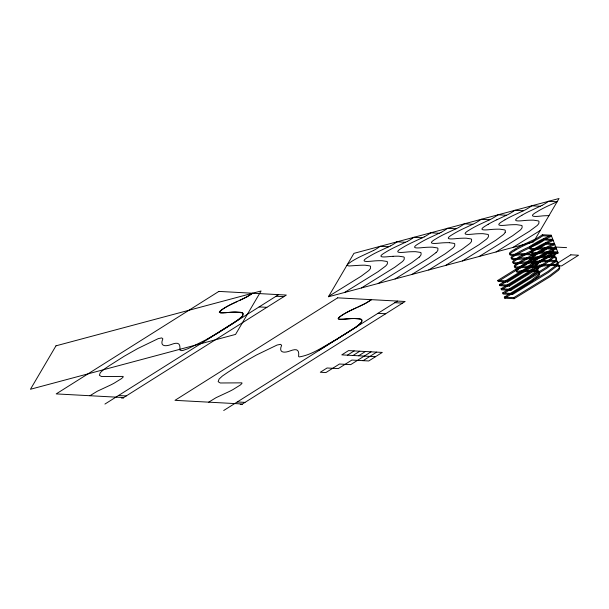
<?xml version="1.0" encoding="UTF-8"?>
<svg xmlns="http://www.w3.org/2000/svg" width="609" height="609" viewBox="0 0 609 609"><rect width="100%" height="100%" fill="white"/><g stroke="black" fill="none" stroke-linecap="round" stroke-linejoin="round"><path stroke-width="0.91" d="M536.27 263.971L535.882 265.25A18.384 5.435 -21.3 0 1 534.755 266.765L527.348 272.505L501.108 288.742M537.899 268.15L537.511 269.429A18.384 5.435 -21.3 0 1 536.384 270.944L528.977 276.684L502.737 292.921M539.513 272.558L539.14 273.608A18.384 5.435 -21.3 0 1 538.013 275.123L530.606 280.863L504.366 297.101M534.398 261.276L535.22 262.015L539.018 261.984M557.661 263.278L557.646 261.467A13.322 3.943 -21.3 0 0 557.113 261.025L552.249 260.279A81.408 24.071 -21.3 0 0 547.164 260.347L541.964 260.675M505.226 232.219L505.272 230.377A13.033 3.852 -21.3 0 0 504.747 229.92L499.882 229.182A85.641 25.327 -21.3 0 0 494.097 229.281C489.347 229.403 474.563 232.166 486.484 225.315A42.463 12.553 -21.3 0 1 488.212 224.279M515.701 270.091C516.105 272.2 520.223 270.602 521.921 270.86M534.641 260.873L539.262 257.462A42.455 12.553 -21.3 0 1 539.757 257.158M347.381 264.512L351.172 261.725A38.276 11.32 -21.3 0 1 351.911 261.269A42.592 12.599 -21.3 0 1 353.509 260.302A36.167 10.696 -21.3 0 1 362.149 255.78L373.583 250.436M516.059 269.65L516.599 269.148M533.218 256.465L537.633 253.283A42.455 12.553 -21.3 0 1 538.128 252.979M419.22 257.105L411.669 262.73L378.227 283.467M436.059 252.606L428.508 258.224L395.066 278.968M516.934 268.873L518.114 268.006M537.305 262.723L538.12 262.129M89.934 395.728L97.288 391.237L110.533 385.048A34.431 10.186 -21.3 0 0 114.21 383.13L121.549 378.577L123.14 377.078L123.132 376.415L101.49 376.552L99.381 375.266L100.295 372.655L103.599 369.587L109.209 365.75L124.32 356.166L137.703 348.561L158.302 338.596L161.75 337.911L162.854 338.848C159.368 346.787 165.876 346.574 171.274 344.481C177.386 342.205 180.774 342.502 179.815 350.038L181.436 350.647L182.936 350.441L187.93 348.713L205.119 340.225L218.075 332.895L233.323 323.295L241.72 316.908A18.384 5.435 -21.3 0 0 242.846 315.393C244.521 312.234 239.565 312.059 237.571 312.12A79.513 23.515 -21.3 0 0 235.843 312.105C228.999 311.595 209.214 316.421 226.51 306.86C234.945 301.798 244.651 299.103 252.613 293.233L246.683 296.971L239.162 300.602M208.712 402.161L216.066 397.669L229.319 391.48A34.431 10.186 -21.3 0 0 232.996 389.562L240.327 385.01L241.925 383.51L241.91 382.848L220.275 382.985L218.159 381.698L219.08 379.087L222.384 376.019L227.994 372.183L243.105 362.599L256.488 354.994L277.087 345.029L280.536 344.344L281.64 345.28C278.146 353.22 284.654 353.007 290.059 350.913C296.172 348.637 299.559 348.934 298.593 356.471L299.209 356.92C312.851 354.75 324.673 345.569 336.861 339.327C344.466 334.113 352.817 329.918 359.881 323.958A19.199 5.679 -21.3 0 0 361.708 321.59C362.979 318.507 358.275 318.56 356.364 318.553A82.893 24.512 -21.3 0 0 354.628 318.537C348.675 317.883 328.091 322.93 344.686 313.65C353.273 308.375 363.238 305.665 371.399 299.666L365.469 303.404L357.94 307.035M533.682 249.294C524.57 255.384 541.439 251.441 543.906 251.989A81.408 24.071 -21.3 0 1 548.991 251.92L553.855 252.666A13.322 3.943 -21.3 0 1 554.388 253.108L554.403 254.92A18.201 5.382 -21.3 0 1 553.132 256.716L544.735 263.096L508.842 285.119L499.403 284.609L499.814 285.651L509.253 286.169L545.146 264.139L553.543 257.759A18.201 5.382 -21.3 0 0 554.814 255.963L554.791 254.159A13.322 3.943 -21.3 0 0 554.259 253.709L549.402 252.971A81.408 24.071 -21.3 0 0 544.309 253.039C539.719 252.986 523.74 256.222 536.004 249.104A42.455 12.553 -21.3 0 1 537.115 248.426M516.934 263.522C507.959 269.467 523.976 265.813 526.458 266.255A82.733 24.467 -21.3 0 1 531.824 266.141M514.133 254.859C504.298 261.078 520.261 257.569 523.2 257.896A82.733 24.467 -21.3 0 1 528.993 257.79L532.129 258.026M515.762 259.038C505.927 265.258 521.89 261.748 524.829 262.076A82.733 24.467 -21.3 0 1 530.622 261.969L535.471 262.715A13.322 3.943 -21.3 0 1 536.011 263.164L536.209 263.537M537.876 257.036C530.332 261.086 536.202 261.68 541.142 260.736M534.618 248.678L535.6 248.061A42.455 12.553 -21.3 0 1 537.321 247.018A35.832 10.597 -21.3 0 1 545.321 242.801L552.812 239.39L545.778 239.01M517.871 262.905L518.845 262.289A42.455 12.553 -21.3 0 1 520.573 261.253A36.167 10.696 -21.3 0 1 525.438 258.574M519.5 267.085L520.474 266.468A42.455 12.553 -21.3 0 1 522.202 265.433A36.167 10.696 -21.3 0 1 525.232 263.712M104.923 404.071L278.618 294.642M328.647 296.393L361.152 276.235L368.704 270.617A19.199 5.679 -21.3 0 0 370.531 268.242L370.561 266.399A13.033 3.852 -21.3 0 0 370.044 265.95L365.179 265.204A85.641 25.327 -21.3 0 0 359.394 265.311L348.98 265.981L346.879 265.364M344.549 292.48L377.991 271.736L385.543 266.118A19.199 5.679 -21.3 0 0 387.37 263.743L387.4 261.9A13.033 3.852 -21.3 0 0 386.882 261.444L382.018 260.705A85.641 25.327 -21.3 0 0 376.233 260.804C371.482 260.926 356.699 263.689 368.62 256.838A42.463 12.553 -21.3 0 1 370.341 255.803A36.167 10.696 -21.3 0 1 378.988 251.273L390.422 245.937M361.388 287.973L394.83 267.229L402.382 261.611A19.199 5.679 -21.3 0 0 404.209 259.236L404.239 257.394A13.033 3.852 -21.3 0 0 403.721 256.937L398.857 256.199A85.641 25.327 -21.3 0 0 393.064 256.305M411.905 274.461L445.339 253.717L452.89 248.099A19.199 5.679 -21.3 0 0 454.717 245.724L454.756 243.882A13.033 3.852 -21.3 0 0 454.238 243.433L449.373 242.686M428.744 269.962L462.178 249.218L469.729 243.6A19.199 5.679 -21.3 0 0 471.556 241.225L471.594 239.383A13.033 3.852 -21.3 0 0 471.069 238.926L466.212 238.188A85.641 25.327 -21.3 0 0 460.419 238.294C455.669 238.408 440.886 241.172 452.814 234.328A42.463 12.553 -21.3 0 1 454.535 233.285A36.167 10.696 -21.3 0 1 463.183 228.756L474.609 223.419A29.407 8.693 -21.3 0 0 481.194 219.309L489.781 219.765M445.575 265.455L479.017 244.711L486.568 239.093A19.199 5.679 -21.3 0 0 488.395 236.718L488.433 234.876A13.033 3.852 -21.3 0 0 487.908 234.419L483.051 233.681A85.641 25.327 -21.3 0 0 477.258 233.787C472.508 233.902 457.724 236.673 469.646 229.821A42.463 12.553 -21.3 0 1 471.374 228.778A36.167 10.696 -21.3 0 1 480.021 224.257L491.448 218.913A29.407 8.693 -21.3 0 0 498.025 214.802L506.619 215.259M318.895 350.327L356.098 327.048L361.023 322.747L361.944 321.05L361.754 319.74A13.033 3.852 -21.3 0 0 361.221 319.291L354.628 318.537A87.315 25.822 -21.3 0 0 350.571 318.652L343.849 319.124M223.709 410.504L397.403 301.074M462.414 260.957L495.855 240.212L503.407 234.587A19.199 5.679 -21.3 0 0 505.234 232.219M479.253 256.45L512.694 235.706L520.246 230.088A19.199 5.679 -21.3 0 0 522.073 227.713L522.103 225.87A13.033 3.852 -21.3 0 0 521.586 225.414L516.721 224.675A85.641 25.327 -21.3 0 0 510.936 224.782C506.186 224.896 491.402 227.667 503.323 220.816A42.463 12.553 -21.3 0 1 505.044 219.773M496.091 251.943L529.533 231.207L537.085 225.581A19.199 5.679 -21.3 0 0 538.912 223.214L538.942 221.364A13.033 3.852 -21.3 0 0 538.425 220.915L533.56 220.169A85.641 25.327 -21.3 0 0 527.767 220.275C523.024 220.397 508.241 223.16 520.162 216.309A42.463 12.553 -21.3 0 1 521.883 215.274M512.93 247.444L540.274 230.453M347.404 355.176L354.179 350.906M353.022 355.481L359.805 351.21M358.648 355.785L365.423 351.515M371.048 351.819L350.715 364.631L339.464 364.022L325.914 372.563L320.288 372.259L327.063 367.988L338.315 368.597L351.873 360.056L368.734 360.97L382.292 352.428L348.554 350.601L341.778 354.872L375.517 356.699M363.116 360.665L376.674 352.124M208.065 338.886L238.956 319.367L242.664 315.713L242.968 313.308A13.322 3.943 -21.3 0 0 242.435 312.859L235.843 312.105A84.666 25.038 -21.3 0 0 231.793 312.219L225.064 312.691M497.85 280.384L524.09 264.146L531.497 258.406A18.384 5.435 -21.3 0 0 532.631 256.891L532.753 254.806A13.322 3.943 -21.3 0 0 532.213 254.356L527.356 253.618A82.733 24.467 -21.3 0 0 521.57 253.717C516.82 253.839 502.037 256.602 513.958 249.751A42.455 12.553 -21.3 0 1 515.686 248.716A36.167 10.696 -21.3 0 1 524.326 244.186L535.76 238.85M498.253 281.427L524.501 265.197L531.908 259.449A18.384 5.435 -21.3 0 0 533.035 257.934L533.157 255.849A13.322 3.943 -21.3 0 0 532.624 255.407L527.759 254.661A82.733 24.467 -21.3 0 0 521.974 254.76M503.605 281.975L499.479 284.563M499.882 285.606L505.774 281.914M503.689 288.422L507.404 286.093M505.318 292.602L509.033 290.272M504.77 298.144L531.018 281.914L538.425 276.166A18.384 5.435 -21.3 0 0 539.551 274.651L539.673 272.566M505.371 280.871L525.719 268.325L533.126 262.586A18.384 5.435 -21.3 0 0 534.26 261.071L534.382 258.985A13.322 3.943 -21.3 0 0 533.842 258.536L532.464 258.087M514.369 250.801C502.44 257.653 517.231 254.882 521.982 254.76M515.1 254.242L515.587 253.93A42.455 12.553 -21.3 0 1 517.315 252.895A36.167 10.696 -21.3 0 1 525.955 248.365L531.352 245.922M515.998 254.981C504.069 261.832 518.86 259.061 523.611 258.939A82.733 24.467 -21.3 0 1 529.396 258.84L534.253 259.586A13.322 3.943 -21.3 0 1 534.786 260.028L534.664 262.114A18.384 5.435 -21.3 0 1 533.537 263.628L526.13 269.376L507.358 280.924M516.729 258.422L517.216 258.109A42.455 12.553 -21.3 0 1 518.944 257.074M517.627 259.16C505.698 266.011 520.489 263.24 525.24 263.118A82.733 24.467 -21.3 0 1 526.618 263.058M519.256 263.332C515.99 264.968 511.149 268.965 518.457 267.899M538.364 256.724L538.858 256.419A42.455 12.553 -21.3 0 1 540.579 255.377A35.832 10.597 -21.3 0 1 548.58 251.152L556.07 247.749L548.161 247.315M539.993 260.903L540.487 260.599A42.455 12.553 -21.3 0 1 542.208 259.556A35.832 10.597 -21.3 0 1 544.636 258.17M540.891 261.642C536.879 263.598 533.164 267.412 540.647 266.163M508.987 285.103L527.759 273.555L535.166 267.808A18.384 5.435 -21.3 0 0 536.293 266.293L536.415 264.207A13.322 3.943 -21.3 0 0 535.882 263.766L531.018 263.019A82.733 24.467 -21.3 0 0 527.295 263.035M510.616 289.283L516.546 285.606M516.516 285.735L547.362 266.635L554.769 260.888A18.201 5.382 -21.3 0 0 556.032 259.099L556.017 257.287A13.322 3.943 -21.3 0 0 555.484 256.846L550.62 256.1M516.082 249.759A36.167 10.696 -21.3 0 1 524.737 245.229L536.164 239.893A29.407 8.693 -21.3 0 0 542.748 235.782L551.594 236.254L544.103 239.664A35.832 10.597 -21.3 0 0 536.095 243.882A42.455 12.553 -21.3 0 0 534.375 244.925C522.111 252.042 538.09 248.807 542.688 248.853A81.408 24.071 -21.3 0 1 547.773 248.792L552.629 249.53A13.322 3.943 -21.3 0 1 553.162 249.979L553.178 251.791A18.201 5.382 -21.3 0 1 551.914 253.58L543.517 259.959L507.624 281.99L498.185 281.472L497.774 280.429L507.213 280.939L543.106 258.916L551.51 252.537A18.201 5.382 -21.3 0 0 552.774 250.741L552.759 248.929A13.322 3.943 -21.3 0 0 552.226 248.487L547.362 247.749A81.408 24.071 -21.3 0 0 542.276 247.81C537.678 247.764 521.7 250.992 533.971 243.882A42.455 12.553 -21.3 0 1 535.692 242.839A35.832 10.597 -21.3 0 1 543.692 238.621L551.183 235.211L558.11 252.971L550.62 256.381A35.832 10.597 -21.3 0 0 542.611 260.599M547.308 257.165A81.408 24.071 -21.3 0 1 551.031 257.143L555.888 257.889A13.322 3.943 -21.3 0 1 556.42 258.33L556.436 260.142A18.201 5.382 -21.3 0 1 555.172 261.939L546.775 268.318L510.882 290.348L501.443 289.831L501.032 288.788L510.471 289.298L529.388 277.734L536.795 271.987A18.384 5.435 -21.3 0 0 537.922 270.472L538.044 268.386A13.322 3.943 -21.3 0 0 537.899 268.219M540.145 261.893L547.575 261.39A81.408 24.071 -21.3 0 1 552.66 261.322L557.517 262.068A13.322 3.943 -21.3 0 1 558.057 262.509L558.065 264.321A18.201 5.382 -21.3 0 1 556.801 266.118L548.404 272.497L512.512 294.52L503.072 294.01L502.661 292.967L512.1 293.477L547.993 271.454L556.398 265.067A18.201 5.382 -21.3 0 0 557.661 263.278M557.075 265.684L559.146 266.247A13.322 3.943 -21.3 0 1 559.686 266.689L559.694 268.5A18.201 5.382 -21.3 0 1 558.43 270.297L550.034 276.676L514.141 298.699L504.701 298.189L504.29 297.146L513.73 297.656L549.63 275.633L558.027 269.247A18.201 5.382 -21.3 0 0 559.29 267.458L559.275 265.646A13.322 3.943 -21.3 0 0 558.742 265.204L553.878 264.458A81.408 24.071 -21.3 0 0 552.15 264.443M407.261 241.43L395.827 246.774A36.167 10.696 -21.3 0 0 387.172 251.296A42.463 12.553 -21.3 0 0 385.459 252.339C373.53 259.19 388.321 256.419 393.071 256.305M424.1 236.931L412.666 242.268A36.167 10.696 -21.3 0 0 404.011 246.79A42.463 12.553 -21.3 0 0 402.298 247.833C390.369 254.684 405.16 251.92 409.91 251.799A85.641 25.327 -21.3 0 1 415.703 251.692L420.56 252.438A13.033 3.852 -21.3 0 1 421.078 252.887L421.04 254.737A19.199 5.679 -21.3 0 1 419.213 257.112M440.931 232.425L429.505 237.769A36.167 10.696 -21.3 0 0 420.849 242.291A42.463 12.553 -21.3 0 0 419.137 243.334C407.208 250.185 421.999 247.414 426.742 247.292A85.641 25.327 -21.3 0 1 432.542 247.185L437.399 247.932A13.033 3.852 -21.3 0 1 437.917 248.388L437.879 250.23A19.199 5.679 -21.3 0 1 436.052 252.606M541.964 205.4L530.538 210.744A36.167 10.696 -21.3 0 0 521.875 215.266M537.389 243.029L535.189 244.133M538.295 247.581L539.018 247.208A29.407 8.693 -21.3 0 0 542.49 245.206M539.932 251.761L540.647 251.388M542.276 255.559L540.822 256.305M538.706 248.624L527.995 253.595M539.604 253.169L533.454 256.031M541.234 257.348L535.083 260.21M533.674 244.856L534.436 244.498M535.303 249.035L536.065 248.678M536.932 253.215L537.694 252.857M537.793 257.752L538.562 257.394M496.86 219.75L508.287 214.414A29.407 8.693 -21.3 0 0 514.864 210.303L523.451 210.76M529.624 257.767L532.677 256.381M354.849 308.428C349.094 311.405 342.433 313.825 338.056 318.674L339.274 319.283L343.286 319.169M532.129 245.572L532.905 245.214M535.387 253.93L536.164 253.572M537.016 258.109L530.85 260.903A36.167 10.696 -21.3 0 0 529.564 261.512M237.601 301.295C231.321 304.454 224.097 307.035 219.27 312.242L220.488 312.851L224.5 312.737M355.61 308.078L356.387 307.728M532.982 250.101L527.592 252.545A36.167 10.696 -21.3 0 0 525.042 253.77M534.611 254.28L529.221 256.724A36.167 10.696 -21.3 0 0 526.678 257.95M534.306 260.561L531.254 261.946A36.167 10.696 -21.3 0 0 530.606 262.251M525.285 244.14L328.411 296.796L353.936 253.352L559.047 198.496L533.522 241.933L527.112 243.646M541.211 266.118L549.204 265.57A81.842 24.2 -21.3 0 1 549.889 265.547M519.013 267.861L526.869 267.298A82.733 24.467 -21.3 0 1 527.561 267.267M523.991 271.766L528.498 271.477A82.733 24.467 -21.3 0 1 529.191 271.447M520.642 272.033C513.159 273.281 516.874 269.467 520.885 267.511A42.455 12.553 -21.3 0 1 521.38 267.214M525.917 270.556L528.087 270.434A82.733 24.467 -21.3 0 1 533.88 270.327M532.662 266.163L537.1 266.894A13.322 3.943 -21.3 0 1 537.64 267.343L537.838 267.716M534.291 270.343L538.729 271.074A13.322 3.943 -21.3 0 1 539.269 271.523L539.467 271.896M540.29 206.253L531.756 205.796A29.407 8.693 -21.3 0 1 525.194 209.922L513.699 215.251A36.167 10.696 -21.3 0 0 505.036 219.773M472.942 224.272L464.408 223.808A29.407 8.693 -21.3 0 1 457.839 227.933L446.344 233.262A36.167 10.696 -21.3 0 0 437.681 237.784A42.463 12.553 -21.3 0 0 435.975 238.827C424.047 245.678 438.838 242.915 443.58 242.793A85.641 25.327 -21.3 0 1 449.373 242.686M447.569 228.314L456.103 228.771M551.183 235.211L542.391 234.731L542.802 235.774M430.73 232.813L439.264 233.277M546.532 243.136L554.441 243.57L546.951 246.98A35.832 10.597 -21.3 0 0 544.431 248.206M413.892 237.32L422.425 237.776M554.632 246.988L566.583 247.635M551.206 248.502L556.481 248.792L548.991 252.202A35.832 10.597 -21.3 0 0 540.982 256.419A42.455 12.553 -21.3 0 0 540.373 256.785M397.053 241.819L405.586 242.283M549.79 251.494L557.699 251.928L550.209 255.338A35.832 10.597 -21.3 0 0 548.937 255.947M549.318 252.491L551.076 252.59M553.71 252.735L558.11 252.971M380.214 246.325L388.748 246.79M276.075 296.248L283.809 296.667M394.86 302.681L402.595 303.099M259.129 306.921L266.864 307.339M377.915 313.353L385.649 313.772M118.481 395.53L126.208 395.949M237.266 401.963L244.993 402.382M121.419 398.012L123.528 398.126M240.197 404.445L242.306 404.559M556.321 265.6L553.87 265.501A81.842 24.2 -21.3 0 0 550.566 265.524M536.316 271.477L534.276 271.378A82.733 24.467 -21.3 0 0 531.893 271.37M536.696 271.515L539.14 272.116A13.322 3.943 -21.3 0 1 539.338 272.246M537.511 267.945L532.647 267.199A82.733 24.467 -21.3 0 0 530.919 267.184M507.213 280.939L507.624 281.99M508.842 285.119L509.253 286.169M510.471 289.298L510.882 290.348M512.1 293.477L512.512 294.52M513.73 297.656L514.141 298.699M535.577 264.58L537.633 265.235L548.793 264.527A81.408 24.071 -21.3 0 1 551.488 264.451M532.73 257.272L534.778 257.919L545.946 257.211A81.408 24.071 -21.3 0 1 546.631 257.188M380.161 246.325A29.407 8.693 -21.3 0 1 373.652 250.451M542.033 205.416A29.407 8.693 -21.3 0 0 548.542 201.29L557.136 201.754L547.369 206.245A36.167 10.696 -21.3 0 0 538.714 210.767A42.463 12.553 -21.3 0 0 537.001 211.81C526.153 217.847 537.488 216.446 542.756 215.875A93.679 27.702 -21.3 0 1 548.975 215.647M488.197 224.279A36.167 10.696 -21.3 0 1 496.853 219.75M447.516 228.314A29.407 8.693 -21.3 0 1 441 232.44M430.677 232.821A29.407 8.693 -21.3 0 1 424.161 236.939M413.838 237.32A29.407 8.693 -21.3 0 1 407.33 241.446M396.999 241.826A29.407 8.693 -21.3 0 1 390.491 245.952M514.369 250.801A42.455 12.553 -21.3 0 1 516.089 249.759M542.337 234.739A29.407 8.693 -21.3 0 1 535.829 238.857M537.724 248.061A35.832 10.597 -21.3 0 1 545.725 243.844L553.223 240.433L544.431 239.954A29.407 8.693 -21.3 0 1 537.861 244.087L526.366 249.416A36.167 10.696 -21.3 0 0 517.711 253.938A42.455 12.553 -21.3 0 0 517.11 254.303M543.966 238.918A29.407 8.693 -21.3 0 1 543.647 239.147M542.992 239.619A29.407 8.693 -21.3 0 1 542.307 240.091M541.949 240.319A29.407 8.693 -21.3 0 1 539.33 241.963M538.942 242.192A29.407 8.693 -21.3 0 1 537.458 243.037M538.744 252.606A42.455 12.553 -21.3 0 1 539.353 252.24A35.832 10.597 -21.3 0 1 547.354 248.023L554.852 244.612L546.06 244.133L545.656 243.09A29.407 8.693 -21.3 0 1 545.276 243.326M546.007 244.14A29.407 8.693 -21.3 0 1 539.49 248.266M526.709 254.197A36.167 10.696 -21.3 0 0 519.34 258.117A42.455 12.553 -21.3 0 0 518.739 258.482M550.62 256.1A81.408 24.071 -21.3 0 0 545.535 256.168C540.937 256.123 524.958 259.35 537.229 252.24A42.455 12.553 -21.3 0 1 538.95 251.197A35.832 10.597 -21.3 0 1 543.205 248.837M544.621 243.798A29.407 8.693 -21.3 0 1 544.279 244.034M543.578 244.498A29.407 8.693 -21.3 0 1 542.855 244.97M518.929 257.067A36.167 10.696 -21.3 0 1 523.809 254.395M546.989 248.784A29.407 8.693 -21.3 0 1 541.119 252.446M528.338 258.376A36.167 10.696 -21.3 0 0 520.969 262.296A42.455 12.553 -21.3 0 0 520.368 262.662M528.924 267.214A82.733 24.467 -21.3 0 1 530.256 267.191M547.225 247.269A29.407 8.693 -21.3 0 1 546.905 247.505M545.908 248.213A29.407 8.693 -21.3 0 1 541.401 251.015M549.265 252.499A29.407 8.693 -21.3 0 1 542.748 256.625M529.335 262.86A36.167 10.696 -21.3 0 0 522.598 266.476A42.455 12.553 -21.3 0 0 521.997 266.841M545.245 257.843A35.832 10.597 -21.3 0 1 545.854 257.516M547.072 256.876A35.832 10.597 -21.3 0 1 547.689 256.564M548.854 251.448A29.407 8.693 -21.3 0 1 548.214 251.92M547.879 252.156A29.407 8.693 -21.3 0 1 547.194 252.621M546.479 253.093A29.407 8.693 -21.3 0 1 546.121 253.329M545.748 253.565A29.407 8.693 -21.3 0 1 542.345 255.574M55.975 345.828L30.45 389.265L235.561 334.41L261.086 290.973L55.975 345.828M218.875 291.406L56.195 393.901L123.673 397.555L286.352 295.06L218.875 291.406M337.66 297.839L174.981 400.334L242.451 403.988L405.137 301.493L337.66 297.839M570.823 254.821L553.87 265.501L561.597 265.92L578.55 255.232L570.823 254.821"/></g></svg>
